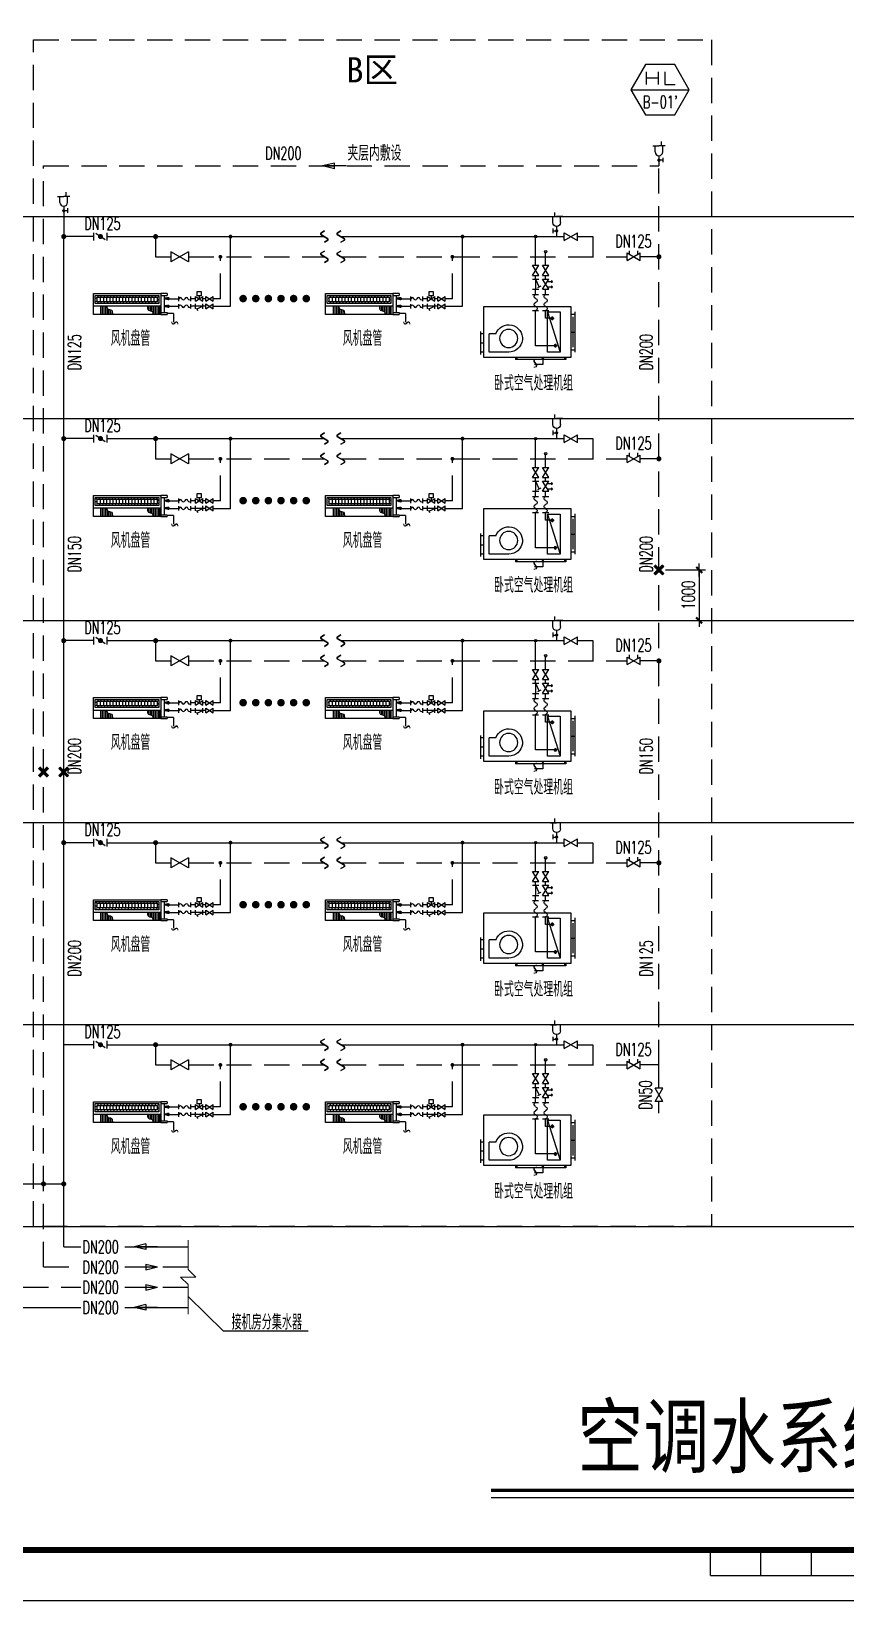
# Model space of a CAD drawing. Extents: x -345393 to -54719, y 203828 to 476815.
# Drawn here: x -237682 to -221566, y 269724 to 300792 of the extents above; entities that cross this region are included whole.
import ezdxf
from ezdxf.enums import TextEntityAlignment as Align

# ---------------------------------------------------------------- set-up
doc = ezdxf.new("R2010")
doc.units = 0
doc.header["$LTSCALE"] = 1000
doc.header["$MEASUREMENT"] = 0
for name, pattern in [('CHENG_DOTE', [1.42, 1, -0.2, 0.02, -0.2]), ('CONTINOUS', [0]), ('DASHDOT2', [0.5, 0.25, -0.125, 0, -0.125]), ('DASHED', [0.75, 0.5, -0.25])]:
    doc.linetypes.add(name, pattern=pattern)
doc.layers.get('0').update_dxf_attribs({"color": 252, "linetype": 'CONTINUOUS'})
doc.layers.get('Defpoints').update_dxf_attribs({"color": 252, "linetype": 'CONTINUOUS'})
for name, color, linetype in [('PUB_DIM', 252, 'CONTINUOUS'), ('TEXT', 252, 'CONTINUOUS'), ('图框', 252, 'CONTINUOUS'), ('暖通-水-标注', 95, 'CONTINUOUS'), ('暖通-水-水阀', 3, 'CONTINUOUS'), ('暖通-水-管道-供水', 1, 'CONTINUOUS'), ('暖通-水-管道-凝结水1', 128, 'DASHDOT2'), ('暖通-水-管道-回水', 6, 'DASHED'), ('暖通-水-管道-接点', 7, 'CONTINUOUS'), ('暖通-水-管道-管径', 201, 'CONTINUOUS'), ('暖通-水-说明', 3, 'CONTINUOUS'), ('暖通-风-标注', 160, 'CONTINUOUS'), ('暖通-风-法兰', 2, 'CONTINUOUS'), ('暖通-风-设备', 40, 'CONTINUOUS'), ('暖通-风-说明', 3, 'CONTINUOUS'), ('暖通-风-轴线', 5, 'CHENG_DOTE'), ('暖通-风-风口标注', 3, 'CONTINUOUS'), ('暖通-风-风管', 4, 'CONTINUOUS')]:
    doc.layers.add(name, color=color, linetype=linetype)
doc.layers.add('暖通-公共-说明', color=50, linetype='CONTINUOUS', lineweight=20)
doc.layers.add('暖通-风-风口', color=3, linetype='CONTINUOUS', lineweight=20)
doc.styles.add('HT', font='simhei.ttf')
doc.styles.add('HZ-ZG', font='romans.shx', dxfattribs={"width": 0.8, "bigfont": 'hzf.shx'})
doc.styles.add('HZTXT', font='tj-romans1.shx', dxfattribs={"width": 0.75, "bigfont": 'tj-hztxt1.shx'})
doc.styles.add('M-TEXT2', font='romanc.shx', dxfattribs={"width": 0.8, "bigfont": 'hzf.shx'})
doc.styles.add('NT3', font='romans.shx', dxfattribs={"width": 0.65, "bigfont": 'hztxt.shx'})
doc.dimstyles.new('暖-标注100', dxfattribs={"dimscale": 0.85, "dimtxt": 300, "dimasz": 1, "dimexe": 150, "dimexo": 150, "dimgap": 100, "dimtad": 1, "dimdec": 0, "dimdsep": 46, "dimtxsty": 'NT3', "dimblk": '_DIMX', "dimcen": 0.09, "dimclrt": 7, "dimadec": 0, "dimazin": 0, "dimtfac": 1, "dimtdec": 0, "dimtix": 1, "dimtmove": 2, "dimatfit": 3, "dimldrblk": '_DIMX', "dimfxl": 0, "dimtolj": 1, "dimtzin": 0, "dimarcsym": 0})
pattern_1 = [(90, (170159.227, -52779.35), (31.75, 2e-15), [])]

# ---------------------------------------------------------------- blocks, each defined once
blk = doc.blocks.new('TJAD_TK_A1')
at = {"layer": '图框'}
for p, q in [((870.88, 361.45), (870.88, 366.45)), ((880.88, 361.45), (880.88, 366.45)), ((890.88, 361.45), (890.88, 366.45)), ((870.88, 361.45), (970.88, 361.45)), ((500.38, 356.45), (1341.38, 356.45))]:
    blk.add_line(p, q, dxfattribs=at)
at = {"layer": '图框', "const_width": 1.2}
blk.add_lwpolyline([(1331.38, 940.45), (525.38, 940.45), (525.38, 366.45), (1331.38, 366.45)], close=True, dxfattribs=at)
blk = doc.blocks.new('自动排气阀')
for p, q in [((-189, 616), (0, 616)), ((-118, 431), (-118, 616)), ((189, 616), (0, 616)), ((69, 746), (69, 616)), ((118, 431), (118, 616)), ((120, 174), (-25, 174)), ((0, 314), (0, 0)), ((120, 248), (120, 109))]:
    blk.add_line(p, q)
at = {"const_width": 50}
blk.add_lwpolyline([(0, 199, 1), (0, 149, 1)], format="xyb", close=True, dxfattribs=at)
blk.add_arc((0, 431), 118, 180, 0)
blk = doc.blocks.new('平衡阀')
for p, q in [((260, -150), (-260, 150)), ((260, 150), (-260, -150)), ((-260, 150), (-260, -150)), ((260, 150), (260, -150)), ((-170, -98), (-170, -233)), ((170, -98), (170, -233))]:
    blk.add_line(p, q)
blk = doc.blocks.new('截止阀')
for p, q in [((-260, 150), (260, -150)), ((-260, -150), (260, 150)), ((-260, -150), (-260, 150)), ((260, -150), (260, 150))]:
    blk.add_line(p, q)
blk = doc.blocks.new('金属软管')
for p, q in [((0, -150), (0, 150)), ((800, -150), (800, 150))]:
    blk.add_line(p, q)
for centre, start, end in [((100, -26), 14.47751, 165.52249), ((500, -26), 14.47751, 165.52249), ((300, 26), 194.47751, 345.52249), ((700, 26), 194.47751, 345.52249)]:
    blk.add_arc(centre, 103, start, end)
blk = doc.blocks.new('1111')
at = {"layer": '暖通-风-标注'}
for p, q in [((-71, 0), (71, 0)), ((0, 71), (0, -71))]:
    blk.add_line(p, q, dxfattribs=at)
blk.add_circle((0, 0), 47.2, dxfattribs=at)
blk = doc.blocks.new('FJ-1')
at = {"layer": '暖通-水-水阀'}
for p, q in [((805, 1362), (710, 1362)), ((805, 1212), (710, 1362)), ((710, 1212), (805, 1362)), ((805, 1212), (710, 1212)), ((955, 1362), (860, 1362)), ((955, 1212), (860, 1362)), ((860, 1212), (955, 1362)), ((955, 1212), (860, 1212)), ((732, 1121), (678, 1121)), ((732, 1041), (678, 1041)), ((805, 1156), (710, 1156)), ((805, 1006), (710, 1156)), ((710, 1006), (805, 1156)), ((805, 1006), (710, 1006)), ((830, 1051), (879, 1028)), ((908, 1156), (855, 1039)), ((955, 1156), (860, 1156)), ((955, 1006), (860, 1006)), ((908, 1156), (908, 1006))]:
    blk.add_line(p, q, dxfattribs=at)
for centre in [(667, 1121), (667, 1041)]:
    blk.add_circle(centre, 11, dxfattribs=at)
at = {"layer": '暖通-水-管道-供水'}
for p, q in [((908, 1362), (908, 1789)), ((908, 1156), (908, 1212)), ((908, 929), (908, 1006)), ((908, 167), (908, 689)), ((613, 167), (908, 167))]:
    blk.add_line(p, q, dxfattribs=at)
at = {"layer": '暖通-水-管道-凝结水1'}
for p, q in [((800, -18), (800, -113)), ((800, -113), (925, -113))]:
    blk.add_line(p, q, dxfattribs=at)
at = {"layer": '暖通-水-管道-回水'}
for p, q in [((758, 1362), (758, 1564)), ((758, 1362), (758, 1489)), ((758, 1156), (758, 1212)), ((758, 1156), (758, 1193)), ((758, 929), (758, 1006)), ((658, 576), (758, 576)), ((758, 576), (758, 689))]:
    blk.add_line(p, q, dxfattribs=at)
at = {"layer": '暖通-水-管道-接点', "const_width": 37.5}
for points in [[(889, 1789, 1), (926, 1789, 1)], [(739, 1564, 1), (776, 1564, 1)]]:
    blk.add_lwpolyline(points, format="xyb", close=True, dxfattribs=at)
at = {"layer": '暖通-风-法兰'}
for p, q in [((326, 671), (326, 71)), ((1718, 36), (1718, 381))]:
    blk.add_line(p, q, dxfattribs=at)
at = {"layer": '暖通-风-设备', "ltscale": 0.5}
for p, q in [((353, 596), (353, 146)), ((729, 669), (541, 73))]:
    blk.add_line(p, q, dxfattribs=at)
at = {"layer": '暖通-风-设备'}
for p, q in [((1497, 344), (1598, 344)), ((1598, 73), (1598, 344)), ((1306, 73), (1598, 73)), ((461, -2), (461, -39)), ((461, -39), (1207, -39)), ((479, -2), (479, -39)), ((1188, -2), (1188, -39)), ((1207, -2), (1207, -39))]:
    blk.add_line(p, q, dxfattribs=at)
blk.add_lwpolyline([(379, 744), (1681, 744), (1681, -2), (379, -2)], close=True, dxfattribs=at)
at = {"layer": '暖通-风-设备', "ltscale": 0.5}
blk.add_lwpolyline([(729, 669), (541, 669), (541, 73), (729, 73)], close=True, dxfattribs=at)
at = {"layer": '暖通-风-设备'}
blk.add_circle((1306, 276), 135, dxfattribs=at)
blk.add_arc((1306, 276), 203, 19.4117, 270, dxfattribs=at)
at = {"layer": '暖通-风-轴线'}
for p, q in [((379, 371), (326, 371)), ((1681, 208), (1718, 208))]:
    blk.add_line(p, q, dxfattribs=at)
at = {"layer": '暖通-风-风管'}
for p, q in [((379, 634), (326, 634)), ((1681, 344), (1718, 344)), ((379, 109), (326, 109)), ((1681, 73), (1718, 73))]:
    blk.add_line(p, q, dxfattribs=at)
at = {"layer": '暖通-水-水阀', "xscale": 0.3000000000465661, "yscale": 0.2999999999883585, "zscale": 0.2999999999992724, "rotation": 90}
for p in [(758, 689), (908, 689)]:
    blk.add_blockref('金属软管', p, dxfattribs=at)
at = {"layer": '暖通-风-设备', "xscale": 0.375, "yscale": 0.375, "zscale": 0.375, "rotation": 180}
blk.add_blockref('1111', (658, 576), dxfattribs=at)
at = {"layer": '暖通-风-设备'}
for p, xscale, yscale, zscale in [((613, 167), 0.375, 0.375, 0.375), ((800, -18), 0.1875, 0.1875, 0.1875)]:
    blk.add_blockref('1111', p, dxfattribs=dict(at, xscale=xscale, yscale=yscale, zscale=zscale))
at = {"layer": '暖通-风-设备', "style": 'HZTXT'}
blk.add_text('~', height=156, rotation=90, dxfattribs=at).set_placement((979, -170))
blk = doc.blocks.new('FP1')
at = {"layer": '暖通-风-设备'}
h = blk.add_hatch(dxfattribs=at)
h.set_pattern_fill('CROSS', color=256, scale=210, style=0)
h.set_pattern_definition([(180, (31801193.28, -30023619.123), (-31.5, 31.5), [15.75, -47.25]), (90, (31801185.404, -30023626.998), (31.5, 31.5), [15.75, -47.25])])
h.paths.add_polyline_path([(636, -43), (636, -205), (-623, -205), (-623, -43)])
h.paths.add_polyline_path([(-587, -79), (-587, -169), (600, -169), (600, -79)], flags=16)
h = blk.add_hatch(dxfattribs=at)
h.set_pattern_fill('LINE', color=256, scale=10, angle=90, style=0)
h.set_pattern_definition(pattern_1)
edge = h.paths.add_edge_path()
edge.add_spline(control_points=[(-401, -252), (-399, -271), (-397, -322), (-288, -312), (-290, -380), (-290, -414)], knot_values=[0, 0, 0, 0, 84.614151, 223.849288, 366.633539, 366.633539, 366.633539, 366.633539], degree=3, periodic=0)
edge.add_line((-290, -414), (-518, -414))
edge.add_line((-518, -414), (-518, -252))
edge.add_line((-518, -252), (-401, -252))
h = blk.add_hatch(dxfattribs=at)
h.set_pattern_fill('LINE', color=256, scale=10, angle=90, style=0)
h.set_pattern_definition(pattern_1)
edge = h.paths.add_edge_path()
edge.add_line((665, -252), (665, -414))
edge.add_line((665, -414), (521, -414))
edge.add_spline(control_points=[(521, -414), (520, -395), (517, -344), (409, -354), (410, -286), (411, -252)], knot_values=[0, 0, 0, 0, 84.614151, 223.849288, 366.633539, 366.633539, 366.633539, 366.633539], degree=3, periodic=0)
edge.add_line((411, -252), (665, -252))
for p, q in [((791, 0), (665, 0)), ((791, 0), (791, -36)), ((665, -252), (-665, -252)), ((-531, -72), (-531, -162)), ((-468, -72), (-468, -162)), ((-406, -72), (-406, -162)), ((-343, -72), (-343, -162)), ((-281, -72), (-281, -162)), ((-218, -72), (-218, -162)), ((-156, -72), (-156, -162)), ((-93, -72), (-93, -162)), ((-31, -72), (-31, -162)), ((31, -72), (31, -162)), ((94, -72), (94, -162)), ((156, -72), (156, -162)), ((219, -72), (219, -162)), ((281, -72), (281, -162)), ((344, -72), (344, -162)), ((406, -72), (406, -162)), ((468, -72), (468, -162)), ((531, -72), (531, -162)), ((665, -36), (791, -36)), ((737, -36), (737, -378)), ((789, -94), (737, -94)), ((789, -103), (737, -103)), ((789, -112), (737, -112)), ((789, -244), (737, -244)), ((789, -253), (737, -253)), ((789, -262), (737, -262)), ((798, -85), (789, -85)), ((789, -85), (789, -121)), ((798, -121), (789, -121)), ((789, -235), (789, -271)), ((798, -235), (789, -235)), ((798, -271), (789, -271)), ((798, -85), (798, -121)), ((822, -94), (798, -94)), ((832, -103), (798, -103)), ((822, -112), (798, -112)), ((798, -235), (798, -271)), ((822, -244), (798, -244)), ((832, -253), (798, -253)), ((822, -262), (798, -262)), ((665, -378), (791, -378)), ((665, -414), (791, -414)), ((791, -378), (791, -414))]:
    blk.add_line(p, q, dxfattribs=at)
for points in [[(665, -414), (-665, -414), (-665, 0), (665, 0)], [(629, -198), (-629, -198), (-629, -36), (629, -36)], [(593, -162), (-593, -162), (-593, -72), (593, -72)]]:
    blk.add_lwpolyline(points, close=True, dxfattribs=at)
for centre, radius, start, end in [((822, -103), 18, 210, 150), ((822, -253), 18, 210, 150), ((822, -103), 9, 270, 90), ((822, -253), 9, 270, 90)]:
    blk.add_arc(centre, radius, start, end, dxfattribs=at)
for points in [[(-401, -252), (-399, -271), (-397, -322), (-288, -312), (-290, -380), (-290, -414)], [(521, -414), (520, -395), (517, -344), (409, -354), (410, -286), (411, -252)]]:
    blk.add_open_spline(points, degree=3, knots=[0, 0, 0, 0, 84.614151, 223.849288, 366.633539, 366.633539, 366.633539, 366.633539], dxfattribs=at)
blk = doc.blocks.new('FP3')
at = {"layer": '暖通-水-水阀'}
for p, q in [((341, -1279), (341, -1184)), ((491, -1279), (341, -1184)), ((491, -1184), (341, -1279)), ((491, -1279), (491, -1184)), ((545, -1279), (545, -1184)), ((695, -1279), (545, -1184)), ((695, -1184), (545, -1279)), ((620, -1172), (620, -1231)), ((695, -1279), (695, -1184)), ((341, -1429), (341, -1334)), ((491, -1429), (341, -1334)), ((491, -1334), (341, -1429)), ((491, -1429), (491, -1334)), ((545, -1429), (545, -1334)), ((545, -1381), (695, -1381)), ((545, -1381), (664, -1440)), ((675, -1417), (652, -1463)), ((695, -1429), (695, -1334))]:
    blk.add_line(p, q, dxfattribs=at)
blk.add_lwpolyline([(578, -1172), (662, -1172), (662, -1087), (578, -1087)], close=True, dxfattribs=at)
at = {"layer": '暖通-水-管道-供水'}
for p, q in [((0, -1381), (0, 0)), ((341, -1381), (0, -1381)), ((491, -1381), (545, -1381)), ((695, -1381), (783, -1381))]:
    blk.add_line(p, q, dxfattribs=at)
at = {"layer": '暖通-水-管道-凝结水1'}
for q in [(1255, -1524), (1129, -1695)]:
    blk.add_line((1129, -1524), q, dxfattribs=at)
at = {"layer": '暖通-水-管道-回水'}
for p, q in [((200, -1231), (200, -400)), ((200, -1231), (341, -1231)), ((491, -1231), (545, -1231)), ((695, -1231), (783, -1231)), ((1207, -1231), (1023, -1231)), ((1207, -1381), (1023, -1381))]:
    blk.add_line(p, q, dxfattribs=at)
at = {"layer": '暖通-水-管道-接点', "const_width": 37.5}
for points in [[(19, 0, -1), (-19, 0, -1)], [(219, -400, -1), (181, -400, -1)]]:
    blk.add_lwpolyline(points, format="xyb", close=True, dxfattribs=at)
at = {"layer": '暖通-水-水阀', "xscale": -0.3000000000465661, "yscale": 0.2999999999883585, "zscale": 0.2999999999992724}
for p in [(1023, -1231), (1023, -1381)]:
    blk.add_blockref('金属软管', p, dxfattribs=at)
at = {"layer": '暖通-风-风口', "xscale": -1}
blk.add_blockref('FP1', (2047, -1128), dxfattribs=at)
at = {"layer": '暖通-风-设备', "style": 'HZTXT'}
blk.add_text('~', height=156, rotation=180, dxfattribs=at).set_placement((1183, -1645))
blk = doc.blocks.new('zdz')
for points in [[(-0.46, 0.47), (-0.75, 0)], [(-0.28, 0.47), (-0.46, 0.47)], [(0.28, -0.47), (-0.28, 0.47)], [(0.75, 0), (0.48, -0.47)], [(0.48, -0.47), (0.28, -0.47)]]:
    blk.add_lwpolyline(points, close=True)
blk = doc.blocks.new('蝶阀150-2')
for p, q in [((-130, 75), (-130, -75)), ((94, 63), (-94, -63)), ((130, 75), (130, -75))]:
    blk.add_line(p, q)
at = {"const_width": 49.7}
blk.add_lwpolyline([(-25, -1, 1), (25, -1, 1)], format="xyb", close=True, dxfattribs=at)
blk = doc.blocks.new('箭头')
at = {"color": 3, "linetype": 'CONTINOUS'}
for p, q in [((-317, 0), (381, 0)), ((32, 84), (381, 0)), ((32, 84), (32, -84)), ((32, -84), (381, 0))]:
    blk.add_line(p, q, dxfattribs=at)
blk = doc.blocks.new('A$C1EAF5DBC')
at = {"layer": '暖通-水-管道-供水'}
for p, q in [((0, -462), (0, 0)), ((0, -953), (0, -722))]:
    blk.add_line(p, q, dxfattribs=at)
at = {"layer": '暖通-水-水阀', "xscale": 0.5, "yscale": 0.5, "zscale": 0.5, "rotation": 90}
blk.add_blockref('截止阀', (0, -592), dxfattribs=at)
at = {"layer": '暖通-水-管道-管径', "style": 'NT3', "width": 0.65}
blk.add_text('DN50', height=250, rotation=90, dxfattribs=at).set_placement((-139, -884))
blk = doc.blocks.new('MB-W-SYS-SN')
blk.add_line((-577, 0), (577, 0))
blk.add_lwpolyline([(-289, 500), (-577, 0), (-289, -500), (289, -500), (577, 0), (289, 500)], close=True)
at = {"style": 'M-TEXT2'}
for tag, width, p, p2 in [('系统类型', 1.25683, (-345, 104), (313, 104)), ('系统编号', 0.607865, (-343, -368), (345, -368))]:
    blk.add_attdef(tag, text='', height=250, dxfattribs=dict(at, width=width)).set_placement(p, p2, align=Align.FIT)
blk = doc.blocks.new('gdzj')
at = {"layer": '暖通-水-水阀'}
for p, q in [((106, 106), (-106, -106)), ((-106, 106), (106, -106))]:
    blk.add_line(p, q, dxfattribs=at)
at = {"layer": '暖通-水-水阀', "const_width": 75}
for points in [[(-106, -106), (106, 106)], [(106, -106), (-106, 106)]]:
    blk.add_lwpolyline(points, dxfattribs=at)
blk = doc.blocks.new('_DIMX')
blk.add_line((-150, 0), (150, 0))
at = {"const_width": 50}
blk.add_lwpolyline([(-70, -70), (70, 70)], dxfattribs=at)
blk = doc.blocks.new('*D59')
at = {"layer": 'Defpoints', "color": 0}
for p in [(-225261, 290130), (-225261, 289130), (-224465, 289130)]:
    blk.add_point(p, dxfattribs=at)
at = {"layer": '暖通-水-标注', "color": 0, "lineweight": -2}
for p, q in [((-225133, 290130), (-224337, 290130)), ((-224465, 290129), (-224465, 289131)), ((-225133, 289130), (-224337, 289130))]:
    blk.add_line(p, q, dxfattribs=at)
at = {"layer": '暖通-水-标注', "color": 0, "lineweight": -2, "xscale": 0.85, "yscale": 0.85, "zscale": 0.85}
for p, rotation in [((-224465, 290130), 90), ((-224465, 289130), 270)]:
    blk.add_blockref('_DIMX', p, dxfattribs=dict(at, rotation=rotation))
at = {"layer": '暖通-水-标注', "color": 7, "insert": (-224677, 289630), "char_height": 255, "attachment_point": 5, "rotation": 90, "style": 'NT3'}
blk.add_mtext('\\A1;1000', dxfattribs=at)

msp = doc.modelspace()

# ---------------------------------------------------------------- linework, layer by layer
at = {"layer": 'PUB_DIM'}
for p, q in [((-257750.52944, 297129.67781), (-188192.68235, 297129.67781)), ((-257750.52944, 293129.67781), (-188192.68235, 293129.67781)), ((-257750.52944, 289129.67781), (-188192.68235, 289129.67781)), ((-257750.52944, 285129.67781), (-188192.68235, 285129.67781)), ((-257750.52944, 281129.67781), (-188192.68235, 281129.67781)), ((-257750.52944, 277129.67781), (-188192.68235, 277129.67781))]:
    msp.add_line(p, q, dxfattribs=at)
at = {"layer": 'TEXT'}
msp.add_line((-228582.10439, 271766.10044), (-215272.55947, 271766.10044), dxfattribs=at)
at = {"layer": 'TEXT', "const_width": 71.11111}
msp.add_lwpolyline([(-228582.10439, 271908.32266), (-215272.55947, 271908.32266)], dxfattribs=at)
at = {"layer": '暖通-公共-说明'}
msp.add_lwpolyline([(-234578.31682, 276863.01115), (-234578.31682, 276279.67781), (-234428.33947, 276129.70046), (-234728.29417, 276129.65516), (-234578.31682, 275979.67781), (-234578.31682, 275396.34448)], dxfattribs=at)
at = {"layer": '暖通-水-管道-供水'}
for p, q in [((-237041.37786, 297129.67781), (-237041.37786, 296729.67781)), ((-237041.37786, 276729.67781), (-237041.37786, 296729.67781)), ((-236444.3912, 296729.67781), (-237041.37786, 296729.67781)), ((-236184.67388, 296729.67781), (-231882.06359, 296729.67781)), ((-235223.12101, 296729.67781), (-235223.12101, 296329.67781)), ((-231558.03889, 296729.67781), (-227135.58155, 296729.67781)), ((-226875.86423, 296729.67781), (-226571.00569, 296729.67781)), ((-226571.00569, 296729.67781), (-226571.00569, 296329.67781)), ((-236444.3912, 292729.67781), (-237041.37786, 292729.67781)), ((-236184.67388, 292729.67781), (-231882.06359, 292729.67781)), ((-235223.12101, 292729.67781), (-235223.12101, 292329.67781)), ((-231558.03889, 292729.67781), (-227135.58155, 292729.67781)), ((-226875.86423, 292729.67781), (-226571.00569, 292729.67781)), ((-226571.00569, 292729.67781), (-226571.00569, 292329.67781)), ((-236444.3912, 288729.67781), (-237041.37786, 288729.67781)), ((-236184.67388, 288729.67781), (-231882.06359, 288729.67781)), ((-235223.12101, 288729.67781), (-235223.12101, 288329.67781)), ((-231558.03889, 288729.67781), (-227135.58155, 288729.67781)), ((-226875.86423, 288729.67781), (-226571.00569, 288729.67781)), ((-226571.00569, 288729.67781), (-226571.00569, 288329.67781)), ((-236444.3912, 284729.67781), (-237041.37786, 284729.67781)), ((-236184.67388, 284729.67781), (-231882.06359, 284729.67781)), ((-235223.12101, 284729.67781), (-235223.12101, 284329.67781)), ((-231558.03889, 284729.67781), (-227135.58155, 284729.67781)), ((-226875.86423, 284729.67781), (-226571.00569, 284729.67781)), ((-226571.00569, 284729.67781), (-226571.00569, 284329.67781)), ((-236444.3912, 280729.67781), (-237041.37786, 280729.67781)), ((-236184.67388, 280729.67781), (-231882.06359, 280729.67781)), ((-235223.12101, 280729.67781), (-235223.12101, 280329.67781)), ((-231558.03889, 280729.67781), (-227135.58155, 280729.67781)), ((-226875.86423, 280729.67781), (-226571.00569, 280729.67781)), ((-226571.00569, 280729.67781), (-226571.00569, 280329.67781)), ((-237041.37786, 276729.67781), (-236699.96086, 276729.67781)), ((-235832.10372, 276729.67781), (-234578.31682, 276729.67781)), ((-238241.37786, 275529.67781), (-236699.96086, 275529.67781)), ((-235832.10372, 275529.67781), (-234578.31682, 275529.67781))]:
    msp.add_line(p, q, dxfattribs=at)
for points, const_width in [([(-237016.37786, 296729.67781, -1), (-237066.37786, 296729.67781, -1)], 50), ([(-235248.12101, 296729.67781, 1), (-235198.12101, 296729.67781, 1)], 50), ([(-225235.78802, 296329.67781, -1), (-225285.78802, 296329.67781, -1)], 50), ([(-233453.47504, 295501.92356, -1), (-233528.47504, 295501.92356, -1)], 75), ([(-233203.47504, 295501.92356, -1), (-233278.47504, 295501.92356, -1)], 75), ([(-232953.47504, 295501.92356, -1), (-233028.47504, 295501.92356, -1)], 75), ([(-232703.47504, 295501.92356, -1), (-232778.47504, 295501.92356, -1)], 75), ([(-232453.47504, 295501.92356, -1), (-232528.47504, 295501.92356, -1)], 75), ([(-232203.47504, 295501.92356, -1), (-232278.47504, 295501.92356, -1)], 75), ([(-237016.37786, 292729.67781, -1), (-237066.37786, 292729.67781, -1)], 50), ([(-235248.12101, 292729.67781, 1), (-235198.12101, 292729.67781, 1)], 50), ([(-225235.78802, 292329.67781, -1), (-225285.78802, 292329.67781, -1)], 50), ([(-233453.47504, 291501.92356, -1), (-233528.47504, 291501.92356, -1)], 75), ([(-233203.47504, 291501.92356, -1), (-233278.47504, 291501.92356, -1)], 75), ([(-232953.47504, 291501.92356, -1), (-233028.47504, 291501.92356, -1)], 75), ([(-232703.47504, 291501.92356, -1), (-232778.47504, 291501.92356, -1)], 75), ([(-232453.47504, 291501.92356, -1), (-232528.47504, 291501.92356, -1)], 75), ([(-232203.47504, 291501.92356, -1), (-232278.47504, 291501.92356, -1)], 75), ([(-237016.37786, 288729.67781, -1), (-237066.37786, 288729.67781, -1)], 50), ([(-235248.12101, 288729.67781, 1), (-235198.12101, 288729.67781, 1)], 50), ([(-225235.78802, 288329.67781, -1), (-225285.78802, 288329.67781, -1)], 50), ([(-233453.47504, 287501.92356, -1), (-233528.47504, 287501.92356, -1)], 75), ([(-233203.47504, 287501.92356, -1), (-233278.47504, 287501.92356, -1)], 75), ([(-232953.47504, 287501.92356, -1), (-233028.47504, 287501.92356, -1)], 75), ([(-232703.47504, 287501.92356, -1), (-232778.47504, 287501.92356, -1)], 75), ([(-232453.47504, 287501.92356, -1), (-232528.47504, 287501.92356, -1)], 75), ([(-232203.47504, 287501.92356, -1), (-232278.47504, 287501.92356, -1)], 75), ([(-237016.37786, 284729.67781, -1), (-237066.37786, 284729.67781, -1)], 50), ([(-235248.12101, 284729.67781, 1), (-235198.12101, 284729.67781, 1)], 50), ([(-225235.78802, 284329.67781, -1), (-225285.78802, 284329.67781, -1)], 50), ([(-233453.47504, 283501.92356, -1), (-233528.47504, 283501.92356, -1)], 75), ([(-233203.47504, 283501.92356, -1), (-233278.47504, 283501.92356, -1)], 75), ([(-232953.47504, 283501.92356, -1), (-233028.47504, 283501.92356, -1)], 75), ([(-232703.47504, 283501.92356, -1), (-232778.47504, 283501.92356, -1)], 75), ([(-232453.47504, 283501.92356, -1), (-232528.47504, 283501.92356, -1)], 75), ([(-232203.47504, 283501.92356, -1), (-232278.47504, 283501.92356, -1)], 75), ([(-235248.12101, 280729.67781, 1), (-235198.12101, 280729.67781, 1)], 50), ([(-233453.47504, 279501.92356, -1), (-233528.47504, 279501.92356, -1)], 75), ([(-233203.47504, 279501.92356, -1), (-233278.47504, 279501.92356, -1)], 75), ([(-232953.47504, 279501.92356, -1), (-233028.47504, 279501.92356, -1)], 75), ([(-232703.47504, 279501.92356, -1), (-232778.47504, 279501.92356, -1)], 75), ([(-232453.47504, 279501.92356, -1), (-232528.47504, 279501.92356, -1)], 75), ([(-232203.47504, 279501.92356, -1), (-232278.47504, 279501.92356, -1)], 75), ([(-237416.37786, 277973.69786, -1), (-237466.37786, 277973.69786, -1)], 50), ([(-237016.37786, 277973.69786, -1), (-237066.37786, 277973.69786, -1)], 50)]:
    msp.add_lwpolyline(points, format="xyb", close=True, dxfattribs=dict(at, const_width=const_width))
at = {"layer": '暖通-水-管道-回水'}
for p, q in [((-237441.37786, 298129.67781), (-225260.78802, 298129.67781)), ((-237441.37786, 276329.67781), (-237441.37786, 298129.67781)), ((-225260.78802, 280329.67781), (-225260.78802, 298129.67781)), ((-235223.12101, 296329.67781), (-234919.08297, 296329.67781)), ((-234572.79321, 296329.67781), (-231882.06359, 296329.67781)), ((-231558.03889, 296329.67781), (-225890.92189, 296329.67781)), ((-225260.78802, 296329.67781), (-225631.20458, 296329.67781)), ((-235223.12101, 292329.67781), (-234919.08297, 292329.67781)), ((-234572.79321, 292329.67781), (-231882.06359, 292329.67781)), ((-231558.03889, 292329.67781), (-225890.92189, 292329.67781)), ((-225260.78802, 292329.67781), (-225631.20458, 292329.67781)), ((-235223.12101, 288329.67781), (-234919.08297, 288329.67781)), ((-234572.79321, 288329.67781), (-231882.06359, 288329.67781)), ((-231558.03889, 288329.67781), (-225890.92189, 288329.67781)), ((-225260.78802, 288329.67781), (-225631.20458, 288329.67781)), ((-235223.12101, 284329.67781), (-234919.08297, 284329.67781)), ((-234572.79321, 284329.67781), (-231882.06359, 284329.67781)), ((-231558.03889, 284329.67781), (-225890.92189, 284329.67781)), ((-225260.78802, 284329.67781), (-225631.20458, 284329.67781)), ((-235223.12101, 280329.67781), (-234919.08297, 280329.67781)), ((-234572.79321, 280329.67781), (-231882.06359, 280329.67781)), ((-231558.03889, 280329.67781), (-225890.92189, 280329.67781)), ((-225260.78802, 280329.67781), (-225631.20458, 280329.67781)), ((-237441.37786, 276329.67781), (-236699.96086, 276329.67781)), ((-235832.10372, 276329.67781), (-234578.31682, 276329.67781)), ((-237841.37786, 275929.67781), (-236699.96086, 275929.67781)), ((-235832.10372, 275929.67781), (-234578.31682, 275929.67781))]:
    msp.add_line(p, q, dxfattribs=at)
at = {"layer": '暖通-水-管道-管径', "color": 251, "linetype": 'DASHED'}
msp.add_lwpolyline([(-237641.37786, 300623.77765), (-224217.65549, 300623.77765), (-224217.65549, 277129.67781), (-237641.37786, 277129.67781)], close=True, dxfattribs=at)
at = {"layer": '暖通-水-说明', "linetype": 'Continuous'}
msp.add_line((-238999.42467, 277973.69786), (-237041.37786, 277973.69786), dxfattribs=at)
at = {"layer": '暖通-风-说明'}
for p, q in [((-233879.53525, 275058.66932), (-234578.97239, 275746.25376)), ((-232202.05678, 275058.66932), (-233879.53525, 275058.66932))]:
    msp.add_line(p, q, dxfattribs=at)

# ---------------------------------------------------------------- block references
at = {"xscale": -1}
for p in [(-233740.68046, 296729.67781), (-229148.64712, 296729.67781), (-233740.68046, 292729.67781), (-229148.64712, 292729.67781), (-233740.68046, 288729.67781), (-229148.64712, 288729.67781), (-233740.68046, 284729.67781), (-229148.64712, 284729.67781), (-233740.68046, 280729.67781), (-229148.64712, 280729.67781)]:
    msp.add_blockref('FP3', p, dxfattribs=at)
at = {"layer": '图框', "xscale": 100, "yscale": 100, "zscale": 100}
msp.add_blockref('TJAD_TK_A1', (-311330.59827, 234079.50806), dxfattribs=at)
at = {"layer": '暖通-水-水阀'}
for name, p, xscale, yscale, zscale in [('自动排气阀', (-225260.78802, 298129.67781), 0.6428571427074661, 0.6428571427906198, 0.6428571428555837), ('自动排气阀', (-237041.37786, 297129.67781), 0.6428571427074661, 0.6428571427906198, 0.6428571428555837), ('自动排气阀', (-227285.58155, 296729.67781), -0.642857142694993, 0.6428571427823044, 0.6428571428555837), ('截止阀', (-227005.72289, 296729.67781), 0.5, 0.5, 0.5), ('自动排气阀', (-227285.58155, 292729.67781), -0.642857142694993, 0.6428571427823044, 0.6428571428555837), ('截止阀', (-227005.72289, 292729.67781), 0.5, 0.5, 0.5), ('gdzj', (-225260.78802, 290129.67781), -0.833333333954215, 0.833333333954215, 0.8333333333333334), ('自动排气阀', (-227285.58155, 288729.67781), -0.642857142694993, 0.6428571427823044, 0.6428571428555837), ('截止阀', (-227005.72289, 288729.67781), 0.5, 0.5, 0.5), ('gdzj', (-237441.37786, 286129.67781), 0.833333333954215, 0.833333333954215, 0.8333333333333334), ('gdzj', (-237041.37786, 286129.67781), 0.833333333954215, 0.833333333954215, 0.8333333333333334), ('自动排气阀', (-227285.58155, 284729.67781), -0.642857142694993, 0.6428571427823044, 0.6428571428555837), ('截止阀', (-227005.72289, 284729.67781), 0.5, 0.5, 0.5), ('自动排气阀', (-227285.58155, 280729.67781), -0.642857142694993, 0.6428571427823044, 0.6428571428555837), ('截止阀', (-227005.72289, 280729.67781), 0.5, 0.5, 0.5), ('箭头', (-235394.8973, 276729.67781), -0.6666666666860692, 0.6666666666860692, 0.6666666666666666), ('箭头', (-235437.20841, 276329.67781), 0.6666666666860692, 0.6666666666860692, 0.6666666666666666), ('箭头', (-235437.20841, 275929.67781), 0.6666666666860692, 0.6666666666860692, 0.6666666666666666), ('箭头', (-235394.8973, 275529.67781), -0.6666666666860692, 0.6666666666860692, 0.6666666666666666)]:
    msp.add_blockref(name, p, dxfattribs=dict(at, xscale=xscale, yscale=yscale, zscale=zscale))
at = {"layer": '暖通-水-水阀', "rotation": 180}
for name, p, xscale, yscale, zscale in [('箭头', (-231663.99927, 298129.67781), 0.6666666666860692, 0.6666666666278616, 0.6666666666666666), ('截止阀', (-234745.93809, 296329.67781), 0.6666666666278616, 0.6666666666278616, 0.6666666666666666), ('平衡阀', (-225761.06323, 296329.67781), 0.5, 0.5, 0.4999999999987874), ('截止阀', (-234745.93809, 292329.67781), 0.6666666666278616, 0.6666666666278616, 0.6666666666666666), ('平衡阀', (-225761.06323, 292329.67781), 0.5, 0.5, 0.4999999999987874), ('截止阀', (-234745.93809, 288329.67781), 0.6666666666278616, 0.6666666666278616, 0.6666666666666666), ('平衡阀', (-225761.06323, 288329.67781), 0.5, 0.5, 0.4999999999987874), ('截止阀', (-234745.93809, 284329.67781), 0.6666666666278616, 0.6666666666278616, 0.6666666666666666), ('平衡阀', (-225761.06323, 284329.67781), 0.5, 0.5, 0.4999999999987874), ('截止阀', (-234745.93809, 280329.67781), 0.6666666666278616, 0.6666666666278616, 0.6666666666666666), ('平衡阀', (-225761.06323, 280329.67781), 0.5, 0.5, 0.4999999999987874)]:
    msp.add_blockref(name, p, dxfattribs=dict(at, xscale=xscale, yscale=yscale, zscale=zscale))
at = {"layer": '暖通-水-水阀', "xscale": -1, "rotation": 180}
for p in [(-236314.45985, 296729.56975), (-236314.45985, 296729.56975), (-236314.45985, 292729.56975), (-236314.45985, 292729.56975), (-236314.45985, 288729.56975), (-236314.45985, 288729.56975), (-236314.45985, 284729.56975), (-236314.45985, 284729.56975), (-236314.45985, 280729.56975), (-236314.45985, 280729.56975)]:
    msp.add_blockref('蝶阀150-2', p, dxfattribs=at)
at = {"layer": '暖通-水-管道-供水'}
msp.add_blockref('A$C1EAF5DBC', (-225260.78802, 280329.67781), dxfattribs=at)
at = {"layer": '暖通-水-管道-管径', "xscale": -150, "yscale": 150, "zscale": 150, "rotation": 90}
for p in [(-231882.06359, 296729.67781), (-231558.03889, 296729.67781), (-231882.06359, 296329.67781), (-231558.03889, 296329.67781), (-231882.06359, 292729.67781), (-231558.03889, 292729.67781), (-231882.06359, 292329.67781), (-231558.03889, 292329.67781), (-231882.06359, 288729.67781), (-231558.03889, 288729.67781), (-231882.06359, 288329.67781), (-231558.03889, 288329.67781), (-231882.06359, 284729.67781), (-231558.03889, 284729.67781), (-231882.06359, 284329.67781), (-231558.03889, 284329.67781), (-231882.06359, 280729.67781), (-231558.03889, 280729.67781), (-231882.06359, 280329.67781), (-231558.03889, 280329.67781)]:
    msp.add_blockref('zdz', p, dxfattribs=at)
at = {"layer": '暖通-水-说明', "linetype": 'Continuous'}
ref = msp.add_blockref('MB-W-SYS-SN', (-225237.04759, 299636.84567), dxfattribs=dict(at, zscale=0.009999999999999998))
ref.add_attrib('系统编号', "B-01'", dxfattribs={"height": 250, "style": 'M-TEXT2', "width": 0.634584}).set_placement((-225579.96046, 299268.92722), (-224892.49406, 299268.92722), align=Align.FIT)
ref.add_attrib('系统类型', 'HL', dxfattribs={"height": 250, "style": 'M-TEXT2', "width": 1.348793}).set_placement((-225582.44641, 299740.96644), (-224924.10703, 299740.96644), align=Align.FIT)
at = {"layer": '暖通-风-风口标注', "xscale": -1.333333333954215, "yscale": 1.333333333255723, "zscale": 1.333333333333333}
for p in [(-226492.02311, 294344.97591), (-226492.02311, 290344.97591), (-226492.02311, 286344.97591), (-226492.02311, 282344.97591), (-226492.02311, 278344.97591)]:
    msp.add_blockref('FJ-1', p, dxfattribs=at)

# ---------------------------------------------------------------- texts
at = {"layer": '暖通-水-管道-管径', "style": 'NT3', "width": 0.65}
for s, p in [('DN200', (-233053.72812, 298253.96577)), ('DN125 ', (-236635.07302, 296862.59134)), ('DN125 ', (-226124.49581, 296512.64317)), ('DN125 ', (-236635.07302, 292862.59134)), ('DN125 ', (-226124.49581, 292512.64317)), ('DN125 ', (-236635.07302, 288862.59134)), ('DN125 ', (-226124.49581, 288512.64317)), ('DN125 ', (-236635.07302, 284862.59134)), ('DN125 ', (-226124.49581, 284512.64317)), ('DN125 ', (-236635.07302, 280862.59134)), ('DN125 ', (-226124.49581, 280512.64317)), ('DN200', (-236668.40501, 276602.44477)), ('DN200', (-236668.40501, 276202.44477)), ('DN200', (-236668.40501, 275802.44477)), ('DN200', (-236668.40501, 275402.44477))]:
    msp.add_text(s, height=250, dxfattribs=at).set_placement(p)
for s, p in [('DN125', (-236702.31034, 294081.72866)), ('DN200', (-225387.59089, 294081.72866)), ('DN150', (-236702.31034, 290081.72866)), ('DN200', (-225387.59089, 290081.72866)), ('DN200', (-236702.31034, 286081.72866)), ('DN150', (-225387.59089, 286081.72866)), ('DN200', (-236702.31034, 282081.72866)), ('DN125', (-225387.59089, 282081.72866))]:
    msp.add_text(s, height=250, rotation=90, dxfattribs=at).set_placement(p)
at = {"layer": '暖通-水-说明', "style": 'HT'}
msp.add_text('B区', height=500, dxfattribs=at).set_placement((-230937.13316, 300032.48184), align=Align.MIDDLE)
at = {"layer": '暖通-水-说明', "style": 'HZ-ZG', "width": 0.75}
msp.add_text('夹层内敷设', height=300, dxfattribs=at).set_placement((-231425.66686, 298231.103))
at = {"layer": '暖通-水-说明', "style": 'HZTXT', "width": 0.7}
msp.add_text('接机房分集水器', height=300, dxfattribs=at).set_placement((-233021.89006, 275255.08641), align=Align.MIDDLE)
at = {"layer": '暖通-水-说明', "style": 'HT', "width": 0.8}
msp.add_text('空调水系统示意图', height=1200, dxfattribs=at).set_placement((-216403.5851, 272379.52815), align=Align.RIGHT)
at = {"layer": '暖通-风-说明', "style": 'HZTXT', "width": 0.65}
for s, p in [('风机盘管', (-236108.59557, 294565.62662)), ('风机盘管', (-231516.56223, 294565.62662)), ('卧式空气处理机组', (-228523.29569, 293680.14545)), ('风机盘管', (-236108.59557, 290565.62662)), ('风机盘管', (-231516.56223, 290565.62662)), ('卧式空气处理机组', (-228523.29569, 289680.14545)), ('风机盘管', (-236108.59557, 286565.62662)), ('风机盘管', (-231516.56223, 286565.62662)), ('卧式空气处理机组', (-228523.29569, 285680.14545)), ('风机盘管', (-236108.59557, 282565.62662)), ('风机盘管', (-231516.56223, 282565.62662)), ('卧式空气处理机组', (-228523.29569, 281680.14545)), ('风机盘管', (-236108.59557, 278565.62662)), ('风机盘管', (-231516.56223, 278565.62662)), ('卧式空气处理机组', (-228523.29569, 277680.14545))]:
    msp.add_text(s, height=300, dxfattribs=at).set_placement(p)

# ---------------------------------------------------------------- dimensions: what is measured, and where the dimension line sits
at = {"layer": '暖通-水-标注'}
dim = msp.add_linear_dim(base=(-224464.73405, 289129.67781), p1=(-225260.78802, 290129.67781), p2=(-225260.78802, 289129.67781), angle=90, dimstyle='暖-标注100', dxfattribs=at)
dim.commit()
dim.dimension.update_dxf_attribs({"geometry": '*D59', "text_midpoint": (-224677.23405, 289629.67781)})

doc.saveas('drawing.dxf')
